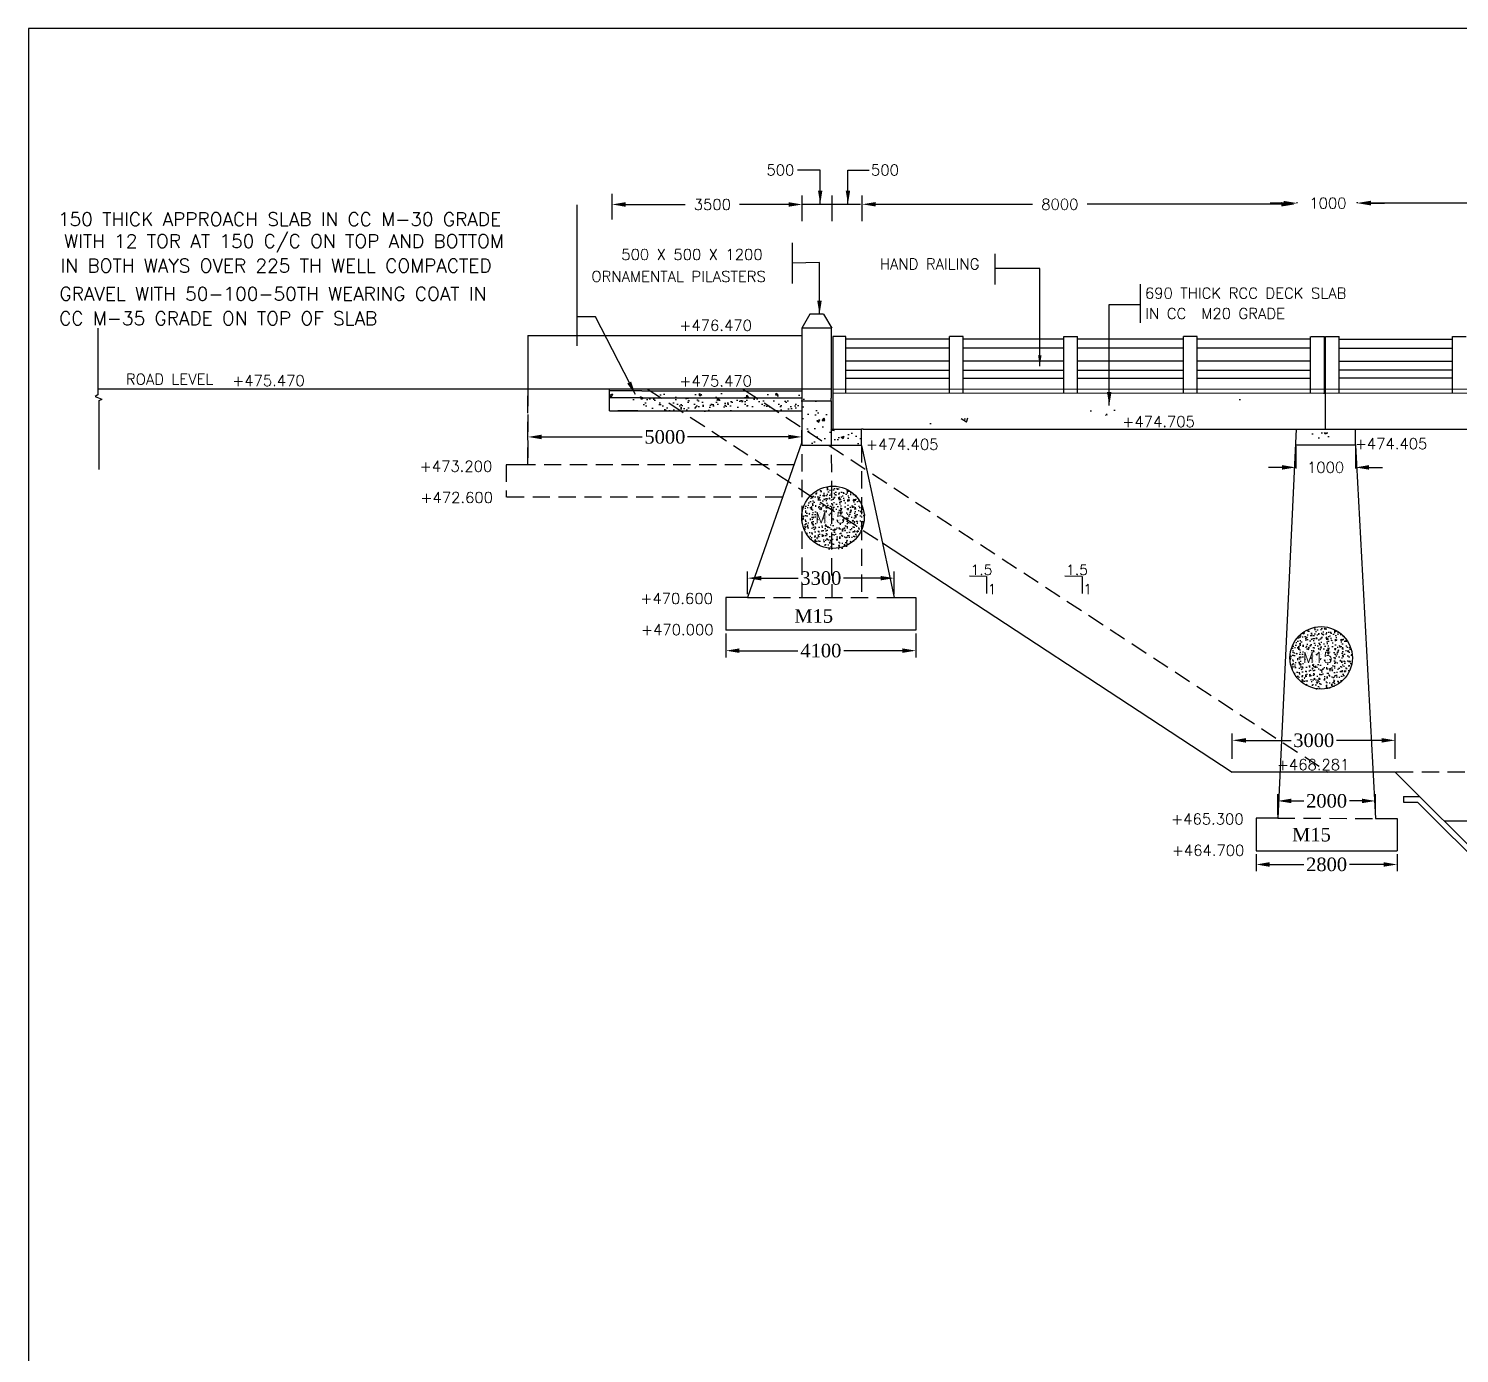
# Model space of a CAD drawing. Header units: millimetres. Extents: x -1426 to 1182, y 579 to 1915.
# Drawn here: x -1425.5 to -1161.9, y 1627.5 to 1871.7 of the extents above; entities that cross this region are included whole.
import ezdxf

# ---------------------------------------------------------------- set-up
doc = ezdxf.new("R2010")
doc.units = ezdxf.units.MM
doc.linetypes.add('HIDDEN', pattern=[9.525, 6.35, -3.175])
doc.styles.add('ROMANS', font='romans')
doc.styles.get("Standard").update_dxf_attribs({"font": 'times.ttf'})
doc.styles.add('TIMES NEW ROMAN', font='times.ttf')
doc.dimstyles.new('ISO-25', dxfattribs={"dimtxt": 2.5, "dimasz": 2.5, "dimexe": 1.25, "dimexo": 0.625, "dimtad": 0, "dimtih": 1, "dimtoh": 1, "dimlfac": 100, "dimtxsty": 'TIMES NEW ROMAN', "dimcen": 2.5, "dimadec": 0, "dimazin": 0, "dimtfac": 1, "dimtmove": 0, "dimatfit": 3, "dimfxl": 1, "dimarcsym": 0})
doc.dimstyles.get("Standard").update_dxf_attribs({"dimtxt": 2, "dimasz": 2.5, "dimexe": 0.18, "dimexo": 0.18, "dimgap": 1.5, "dimtad": 0, "dimtih": 1, "dimtoh": 1, "dimdec": 0, "dimlfac": 100, "dimzin": 0, "dimdsep": 46, "dimtxsty": 'ROMANS', "dimcen": 0.09, "dimadec": 0, "dimazin": 0, "dimtfac": 1, "dimtdec": 0, "dimtofl": 0, "dimtmove": 1, "dimatfit": 1, "dimfxl": 1, "dimtolj": 1, "dimtzin": 0, "dimarcsym": 0})
doc.dimstyles.new('STANDARD$0', dxfattribs={"dimscale": 88.888889, "dimtxt": 0.02, "dimasz": 0.02, "dimexe": 0.1, "dimexo": 0.1, "dimgap": 0.09, "dimtad": 2, "dimtih": 1, "dimtoh": 1, "dimdec": 0, "dimzin": 1, "dimdsep": 46, "dimtxsty": 'Standard', "dimcen": 0.09, "dimadec": 0, "dimazin": 0, "dimtfac": 1, "dimtdec": 4, "dimtofl": 0, "dimtmove": 0, "dimatfit": 3, "dimfxl": 1, "dimtolj": 1, "dimtzin": 1, "dimarcsym": 0})

# ---------------------------------------------------------------- blocks, each defined once
blk = doc.blocks.new('*D75')
at = {"color": 0, "lineweight": -2, "transparency": 16777216}
for p, q in [((-1297.06, 1760.22), (-1297.06, 1755.81)), ((-1262.06, 1760.22), (-1262.06, 1755.81)), ((-1294.56, 1757.06), (-1283.79, 1757.06)), ((-1264.56, 1757.06), (-1275.34, 1757.06))]:
    blk.add_line(p, q, dxfattribs=at)
at = {"color": 0, "transparency": 16777216}
for points in [[(-1294.56, 1757.48), (-1294.56, 1756.65), (-1297.06, 1757.06)], [(-1264.56, 1757.48), (-1264.56, 1756.65), (-1262.06, 1757.06)]]:
    blk.add_solid(points, dxfattribs=at)
at = {"layer": 'Defpoints', "color": 0, "transparency": 16777216}
for p in [(-1297.06, 1760.85), (-1262.06, 1760.85), (-1262.06, 1757.06)]:
    blk.add_point(p, dxfattribs=at)
at = {"color": 0, "transparency": 16777216, "insert": (-1279.56, 1757.06), "char_height": 2.5, "attachment_point": 5, "style": 'TIMES NEW ROMAN'}
blk.add_mtext('4100', dxfattribs=at)
blk = doc.blocks.new('*D76')
at = {"color": 0, "lineweight": -2, "transparency": 16777216}
for p, q in [((-1271.94, 1839.49), (-1271.94, 1839.52)), ((-1269.44, 1839.34), (-1240.55, 1839.34)), ((-1194.73, 1839.34), (-1230.5, 1839.34)), ((-1192.23, 1839.49), (-1192.23, 1839.52))]:
    blk.add_line(p, q, dxfattribs=at)
at = {"color": 0, "transparency": 16777216}
for points in [[(-1269.44, 1839.76), (-1269.44, 1838.93), (-1271.94, 1839.34)], [(-1194.73, 1839.76), (-1194.73, 1838.93), (-1192.23, 1839.34)]]:
    blk.add_solid(points, dxfattribs=at)
at = {"layer": 'Defpoints', "color": 0, "transparency": 16777216}
for p in [(-1271.94, 1839.34), (-1271.94, 1839.31), (-1192.23, 1839.31)]:
    blk.add_point(p, dxfattribs=at)
at = {"color": 0, "transparency": 16777216, "insert": (-1235.53, 1839.34), "char_height": 2, "attachment_point": 5, "style": 'ROMANS'}
blk.add_mtext('\\A1;8000', dxfattribs=at)
blk = doc.blocks.new('*D77')
at = {"color": 0, "lineweight": -2, "transparency": 16777216}
for p, q in [((-1318.04, 1839.07), (-1318.04, 1839.49)), ((-1315.54, 1839.31), (-1304.59, 1839.31)), ((-1285.51, 1839.31), (-1294.54, 1839.31)), ((-1283.01, 1838.76), (-1283.01, 1839.49))]:
    blk.add_line(p, q, dxfattribs=at)
at = {"color": 0, "transparency": 16777216}
for points in [[(-1315.54, 1839.73), (-1315.54, 1838.89), (-1318.04, 1839.31)], [(-1285.51, 1839.73), (-1285.51, 1838.89), (-1283.01, 1839.31)]]:
    blk.add_solid(points, dxfattribs=at)
at = {"layer": 'Defpoints', "color": 0, "transparency": 16777216}
for p in [(-1318.04, 1839.31), (-1318.04, 1838.89), (-1283.01, 1838.58)]:
    blk.add_point(p, dxfattribs=at)
at = {"color": 0, "transparency": 16777216, "insert": (-1299.56, 1839.31), "char_height": 2, "attachment_point": 5, "style": 'ROMANS'}
blk.add_mtext('\\A1;3500', dxfattribs=at)
blk = doc.blocks.new('*D87')
at = {"color": 0, "lineweight": -2, "transparency": 16777216}
for p, q in [((-1194.28, 1839.55), (-1196.78, 1839.55)), ((-1191.78, 1839.52), (-1191.78, 1839.73)), ((-1180.71, 1839.52), (-1180.71, 1839.73)), ((-1178.21, 1839.55), (-1175.71, 1839.55))]:
    blk.add_line(p, q, dxfattribs=at)
at = {"color": 0, "transparency": 16777216}
for points in [[(-1194.28, 1839.97), (-1194.28, 1839.13), (-1191.78, 1839.55)], [(-1178.21, 1839.97), (-1178.21, 1839.13), (-1180.71, 1839.55)]]:
    blk.add_solid(points, dxfattribs=at)
at = {"layer": 'Defpoints', "color": 0, "transparency": 16777216}
for p in [(-1191.78, 1839.34), (-1180.71, 1839.55), (-1180.71, 1839.34)]:
    blk.add_point(p, dxfattribs=at)
at = {"color": 0, "transparency": 16777216, "insert": (-1186.14, 1839.55), "char_height": 2, "attachment_point": 5, "style": 'ROMANS'}
blk.add_mtext('\\A1;1000', dxfattribs=at)
blk = doc.blocks.new('*D88')
at = {"color": 0, "lineweight": -2, "transparency": 16777216}
for p, q in [((-1180.73, 1839.7), (-1180.73, 1839.76)), ((-1178.23, 1839.58), (-1147, 1839.58)), ((-1103.64, 1839.58), (-1136.95, 1839.58)), ((-1101.14, 1839.45), (-1101.14, 1839.4))]:
    blk.add_line(p, q, dxfattribs=at)
at = {"color": 0, "transparency": 16777216}
for points in [[(-1178.23, 1840), (-1178.23, 1839.17), (-1180.73, 1839.58)], [(-1103.64, 1840), (-1103.64, 1839.17), (-1101.14, 1839.58)]]:
    blk.add_solid(points, dxfattribs=at)
at = {"layer": 'Defpoints', "color": 0, "transparency": 16777216}
for p in [(-1180.73, 1839.58), (-1180.73, 1839.52), (-1101.14, 1839.63)]:
    blk.add_point(p, dxfattribs=at)
at = {"color": 0, "transparency": 16777216, "insert": (-1141.98, 1839.58), "char_height": 2, "attachment_point": 5, "style": 'ROMANS'}
blk.add_mtext('\\A1;8000', dxfattribs=at)
blk = doc.blocks.new('*D89')
at = {"color": 0, "lineweight": -2, "transparency": 16777216}
for p, q in [((-1192.07, 1794.73), (-1192.07, 1790.66)), ((-1181.07, 1794.7), (-1181.07, 1790.66)), ((-1194.57, 1790.84), (-1197.07, 1790.84)), ((-1178.57, 1790.84), (-1176.07, 1790.84))]:
    blk.add_line(p, q, dxfattribs=at)
at = {"color": 0, "transparency": 16777216}
for points in [[(-1194.57, 1791.26), (-1194.57, 1790.43), (-1192.07, 1790.84)], [(-1178.57, 1791.26), (-1178.57, 1790.43), (-1181.07, 1790.84)]]:
    blk.add_solid(points, dxfattribs=at)
at = {"layer": 'Defpoints', "color": 0, "transparency": 16777216}
for p in [(-1192.07, 1794.91), (-1181.07, 1794.88), (-1181.07, 1790.84)]:
    blk.add_point(p, dxfattribs=at)
at = {"color": 0, "transparency": 16777216, "insert": (-1186.57, 1790.84), "char_height": 2, "attachment_point": 5, "style": 'ROMANS'}
blk.add_mtext('\\A1;1000', dxfattribs=at)
blk = doc.blocks.new('*D90')
at = {"color": 0, "lineweight": -2, "transparency": 16777216}
for p, q in [((-1333.53, 1795.85), (-1333.53, 1797.71)), ((-1331.03, 1796.46), (-1312.46, 1796.46)), ((-1285.56, 1796.46), (-1304.13, 1796.46)), ((-1283.06, 1795.52), (-1283.06, 1797.71))]:
    blk.add_line(p, q, dxfattribs=at)
at = {"color": 0, "transparency": 16777216}
for points in [[(-1331.03, 1796.87), (-1331.03, 1796.04), (-1333.53, 1796.46)], [(-1285.56, 1796.87), (-1285.56, 1796.04), (-1283.06, 1796.46)]]:
    blk.add_solid(points, dxfattribs=at)
at = {"layer": 'Defpoints', "color": 0, "transparency": 16777216}
for p in [(-1283.06, 1796.46), (-1333.53, 1795.23), (-1283.06, 1794.9)]:
    blk.add_point(p, dxfattribs=at)
at = {"color": 0, "transparency": 16777216, "insert": (-1308.3, 1796.46), "char_height": 2.5, "attachment_point": 5, "style": 'TIMES NEW ROMAN'}
blk.add_mtext('5000', dxfattribs=at)
blk = doc.blocks.new('*D115')
at = {"color": 0, "lineweight": -2, "transparency": 16777216}
for p, q in [((-1203.75, 1737.15), (-1203.75, 1741.78)), ((-1201.25, 1740.53), (-1192.92, 1740.53)), ((-1176.25, 1740.53), (-1184.57, 1740.53)), ((-1173.75, 1737.15), (-1173.75, 1741.78))]:
    blk.add_line(p, q, dxfattribs=at)
at = {"color": 0, "transparency": 16777216}
for points in [[(-1201.25, 1740.94), (-1201.25, 1740.11), (-1203.75, 1740.53)], [(-1176.25, 1740.94), (-1176.25, 1740.11), (-1173.75, 1740.53)]]:
    blk.add_solid(points, dxfattribs=at)
at = {"layer": 'Defpoints', "color": 0, "transparency": 16777216}
for p in [(-1173.75, 1740.53), (-1203.75, 1736.53), (-1173.75, 1736.53)]:
    blk.add_point(p, dxfattribs=at)
at = {"color": 0, "transparency": 16777216, "insert": (-1188.75, 1740.53), "char_height": 2.5, "attachment_point": 5, "style": 'TIMES NEW ROMAN'}
blk.add_mtext('3000', dxfattribs=at)
blk = doc.blocks.new('*D118')
at = {"color": 0, "lineweight": -2, "transparency": 16777216}
for p, q in [((-1195.38, 1726.81), (-1195.38, 1730.61)), ((-1192.88, 1729.36), (-1190.59, 1729.36)), ((-1179.88, 1729.36), (-1182.17, 1729.36)), ((-1177.38, 1726.77), (-1177.38, 1730.61))]:
    blk.add_line(p, q, dxfattribs=at)
at = {"color": 0, "transparency": 16777216}
for points in [[(-1192.88, 1729.78), (-1192.88, 1728.95), (-1195.38, 1729.36)], [(-1179.88, 1729.78), (-1179.88, 1728.95), (-1177.38, 1729.36)]]:
    blk.add_solid(points, dxfattribs=at)
at = {"layer": 'Defpoints', "color": 0, "transparency": 16777216}
for p in [(-1177.38, 1729.36), (-1195.38, 1726.18), (-1177.38, 1726.14)]:
    blk.add_point(p, dxfattribs=at)
at = {"color": 0, "transparency": 16777216, "insert": (-1186.38, 1729.36), "char_height": 2.5, "attachment_point": 5, "style": 'TIMES NEW ROMAN'}
blk.add_mtext('2000', dxfattribs=at)
blk = doc.blocks.new('*D119')
at = {"color": 0, "lineweight": -2, "transparency": 16777216}
for p, q in [((-1199.38, 1719.56), (-1199.38, 1716.4)), ((-1173.38, 1719.56), (-1173.38, 1716.4)), ((-1196.88, 1717.65), (-1190.59, 1717.65)), ((-1175.88, 1717.65), (-1182.17, 1717.65))]:
    blk.add_line(p, q, dxfattribs=at)
at = {"color": 0, "transparency": 16777216}
for points in [[(-1196.88, 1718.07), (-1196.88, 1717.23), (-1199.38, 1717.65)], [(-1175.88, 1718.07), (-1175.88, 1717.23), (-1173.38, 1717.65)]]:
    blk.add_solid(points, dxfattribs=at)
at = {"layer": 'Defpoints', "color": 0, "transparency": 16777216}
for p in [(-1199.38, 1720.18), (-1173.38, 1720.18), (-1173.38, 1717.65)]:
    blk.add_point(p, dxfattribs=at)
at = {"color": 0, "transparency": 16777216, "insert": (-1186.38, 1717.65), "char_height": 2.5, "attachment_point": 5, "style": 'TIMES NEW ROMAN'}
blk.add_mtext('2800', dxfattribs=at)
blk = doc.blocks.new('*D136')
at = {"color": 0, "lineweight": -2, "transparency": 16777216}
for p, q in [((-1293.06, 1767.47), (-1293.06, 1771.68)), ((-1266.06, 1767.47), (-1266.06, 1771.68)), ((-1290.56, 1770.43), (-1283.74, 1770.43)), ((-1268.56, 1770.43), (-1275.39, 1770.43))]:
    blk.add_line(p, q, dxfattribs=at)
at = {"color": 0, "transparency": 16777216}
for points in [[(-1290.56, 1770.84), (-1290.56, 1770.01), (-1293.06, 1770.43)], [(-1268.56, 1770.84), (-1268.56, 1770.01), (-1266.06, 1770.43)]]:
    blk.add_solid(points, dxfattribs=at)
at = {"layer": 'Defpoints', "color": 0, "transparency": 16777216}
for p in [(-1266.06, 1770.43), (-1293.06, 1766.85), (-1266.06, 1766.85)]:
    blk.add_point(p, dxfattribs=at)
at = {"color": 0, "transparency": 16777216, "insert": (-1279.56, 1770.43), "char_height": 2.5, "attachment_point": 5, "style": 'TIMES NEW ROMAN'}
blk.add_mtext('3300', dxfattribs=at)

msp = doc.modelspace()

# ---------------------------------------------------------------- hatches: boundary and pattern name
h = msp.add_hatch()
h.set_pattern_fill('AR-CONC', color=256, style=0)
h.set_pattern_definition([(50, (-1457.9163, 997.7805), (7.1726, -0.62752), [0.75, -8.25]), (355, (-1457.916, 997.7805), (-1.387513, 7.52192), [0.6, -6.6]), (100.4514, (-1457.3186, 997.728), (5.785094, 6.894395), [0.6374, -7.01142]), (46.1842, (-1457.916, 999.7805), (10.67241, -1.65519), [1.125, -12.375]), (96.6356, (-1457.027, 999.643), (9.34663, 9.74118), [0.9561, -10.51713]), (351.1842, (-1457.916, 999.78), (9.34662, 9.74119), [0.9, -9.9]), (21, (-1456.9163, 999.2805), (5.96907, -4.02619), [0.75, -8.25]), (326, (-1456.916, 999.2805), (2.43315, 7.2515), [0.6, -6.6]), (71.4514, (-1456.419, 998.945), (8.402226, 3.225305), [0.6374, -7.01142]), (37.5, (-1457.9163, 997.7805), (0.1215986, 3.3289385), [0, -6.52, 0, -6.7, 0, -6.625]), (7.5, (-1457.9163, 997.7805), (2.630695, 3.944117), [0, -3.82, 0, -6.37, 0, -2.525]), (327.5, (-1460.1463, 997.7805), (5.338224, -0.225549), [0, -2.5, 0, -7.8, 0, -10.35]), (317.5, (-1461.1463, 997.7805), (5.831862, 1.00105), [0, -3.25, 0, -5.18, 0, -7.35])])
h.paths.add_polyline_path([(-1313.94805, 1804.51727), (-1318.38414, 1804.51727), (-1318.38414, 1803.21137), (-1313.94805, 1803.21137)])
h = msp.add_hatch()
h.set_pattern_fill('AR-CONC', color=256, scale=0.75, style=0)
h.set_pattern_definition([(130, (-835.8687, 1383.003), (-5.37945, -0.47064), [0.5625, -6.1875]), (185, (-835.869, 1383.003), (1.040635, 5.64144), [0.45, -4.95]), (79.5486, (-836.317, 1382.9636), (-4.33882, 5.170797), [0.47805, -5.258566]), (133.8158, (-835.869, 1384.503), (-8.00431, -1.24139), [0.84375, -9.28125]), (83.3644, (-836.536, 1384.399), (-7.00997, 7.30588), [0.71708, -7.88785]), (188.8158, (-835.869, 1384.503), (-7.00996, 7.30589), [0.675, -7.425]), (159, (-836.6187, 1384.128), (-4.476803, -3.019642), [0.5625, -6.1875]), (214, (-836.619, 1384.128), (-1.824865, 5.438625), [0.45, -4.95]), (108.5486, (-836.992, 1383.876), (-6.30167, 2.41898), [0.47805, -5.258566]), (142.5, (-835.8687, 1383.0028), (-0.091199, 2.496704), [0, -4.89, 0, -5.025, 0, -4.96875]), (172.5, (-835.8687, 1383.0028), (-1.973022, 2.958088), [0, -2.865, 0, -4.7775, 0, -1.89375]), (212.5, (-834.1962, 1383.0028), (-4.003668, -0.1691615), [0, -1.875, 0, -5.85, 0, -7.7625]), (222.5, (-833.4462, 1383.0028), (-4.373896, 0.750787), [0, -2.4375, 0, -3.885, 0, -5.5125])])
h.paths.add_polyline_path([(-1294.06339, 1803.03158), (-1296.31339, 1804.53158), (-1282.06339, 1804.53158), (-1282.06339, 1803.03158)])
h.paths.add_polyline_path([(-1296.31339, 1804.53158), (-1294.06339, 1803.03158), (-1317.06339, 1803.03158), (-1317.06339, 1804.53158)])
h = msp.add_hatch()
h.set_pattern_fill('AR-SAND', color=256, style=0)
h.set_pattern_definition([(37.5, (-1641.5627, 1040.1612), (-0.0629934, 1.9268238), [0, -1.52, 0, -1.7, 0, -1.625]), (7.5, (-1641.5627, 1040.1612), (1.769777, 2.822146), [0, -0.82, 0, -1.37, 0, -0.525]), (327.5, (-1642.7927, 1040.1612), (3.114142, 0.005659), [0, -0.5, 0, -1.8, 0, -2.35]), (317.5, (-1642.7927, 1040.1612), (3.006127, 0.8776756), [0, -0.25, 0, -1.18, 0, -1.35])])
h.paths.add_polyline_path([(-1282.78507, 1801.23481), (-1282.77016, 1803.48481), (-1312.25939, 1803.48481), (-1312.25939, 1802.65212), (-1312.25939, 1801.23481)])
h = msp.add_hatch()
h.set_pattern_fill('AR-CONC', color=256, scale=0.1, style=0)
h.set_pattern_definition([(50, (0, 0), (18.21847, -1.59391), [1.905, -20.955]), (355, (0, 0), (-3.52428, 19.10566), [1.524, -16.764]), (100.451, (1.518, -0.133), (14.69425, 17.51167), [1.619, -17.809]), (46.1842, (0, 5.08), (27.1079, -4.20423), [2.8575, -31.4325]), (96.6356, (2.26, 4.73), (23.74042, 24.74256), [2.4285, -26.7135]), (351.184, (0, 5.08), (23.74046, 24.7425), [2.286, -25.146]), (21, (2.54, 3.81), (15.16149, -10.22655), [1.905, -20.955]), (326, (2.54, 3.81), (6.1802, 18.4188), [1.524, -16.764]), (71.4514, (3.803, 2.958), (21.34165, 8.19229), [1.619, -17.809]), (37.5, (0, 0), (0.30886, 8.455504), [0, -16.5608, 0, -17.018, 0, -16.8275]), (7.5, (0, 0), (6.681966, 10.018057), [0, -9.7028, 0, -16.1798, 0, -6.4135]), (327.5, (-5.664, 0), (13.55906, -0.572874), [0, -6.35, 0, -19.812, 0, -26.289]), (317.5, (-8.204, 0), (14.81292, 2.54265), [0, -8.255, 0, -13.1572, 0, -18.669])])
edge = h.paths.add_edge_path()
edge.add_line((-1141.22243, 1797.90797), (-1010.14677, 1797.90797))
edge.add_line((-1009.90452, 1797.90797), (-1004.60452, 1797.90797))
edge.add_line((-1004.60452, 1805.40883), (-1004.60452, 1797.90797))
edge.add_line((-1004.60452, 1805.24214), (-1095.56238, 1805.24214))
edge.add_line((-1095.56213, 1805.269), (-1141.22243, 1805.269))
edge.add_line((-1271.797, 1797.90797), (-1141.14476, 1797.90797))
edge.add_line((-1141.14476, 1805.28155), (-1186.68085, 1805.28155))
edge.add_line((-1277.36339, 1805.28158), (-1186.83454, 1805.28158))
edge.add_line((-1277.64828, 1797.90797), (-1272.06339, 1797.90797))
edge.add_line((-1271.797, 1797.90797), (-1272.06339, 1797.90797))
edge.add_line((-1277.36339, 1805.51457), (-1277.36339, 1797.90797))
h = msp.add_hatch()
h.set_pattern_fill('AR-CONC', color=256, scale=0.75, style=0)
h.set_pattern_definition([(50, (-1457.4312, 1043.577), (5.379451, -0.47064), [0.5625, -6.1875]), (355, (-1457.431, 1043.577), (-1.040635, 5.64144), [0.45, -4.95]), (100.4514, (-1456.983, 1043.538), (4.33882, 5.170797), [0.47805, -5.258566]), (46.1842, (-1457.431, 1045.077), (8.00431, -1.24139), [0.84375, -9.28125]), (96.6356, (-1456.764, 1044.9735), (7.00997, 7.305884), [0.71708, -7.88785]), (351.1842, (-1457.431, 1045.077), (7.009965, 7.30589), [0.675, -7.425]), (21, (-1456.6812, 1044.702), (4.476803, -3.019642), [0.5625, -6.1875]), (326, (-1456.681, 1044.702), (1.824865, 5.438625), [0.45, -4.95]), (71.4514, (-1456.308, 1044.4503), (6.30167, 2.41898), [0.47805, -5.258566]), (37.5, (-1457.4312, 1043.577), (0.091199, 2.496704), [0, -4.89, 0, -5.025, 0, -4.96875]), (7.5, (-1457.4312, 1043.577), (1.9730215, 2.958088), [0, -2.865, 0, -4.7775, 0, -1.89375]), (327.5, (-1459.1037, 1043.577), (4.0036683, -0.1691615), [0, -1.875, 0, -5.85, 0, -7.7625]), (317.5, (-1459.8537, 1043.577), (4.373896, 0.750787), [0, -2.4375, 0, -3.885, 0, -5.5125])])
edge = h.paths.add_edge_path()
edge.add_line((-1272.06339, 1794.89941), (-1277.64828, 1794.89941))
edge.add_line((-1272.06339, 1794.89941), (-1272.06339, 1797.90797))
edge.add_line((-1277.64828, 1797.90797), (-1272.06339, 1797.90797))
edge.add_line((-1277.64828, 1794.89941), (-1283.024, 1794.89941))
edge.add_line((-1283.024, 1794.90637), (-1283.024, 1803.11427))
edge.add_line((-1283.06784, 1803.11427), (-1277.64828, 1803.11427))
edge.add_line((-1277.64828, 1803.11427), (-1277.64828, 1797.90797))
h = msp.add_hatch()
h.set_pattern_fill('AR-CONC', color=256, scale=0.5, style=0)
h.set_pattern_definition([(130, (-988.5017, 1382.5982), (-3.5863, -0.31376), [0.375, -4.125]), (185, (-988.5017, 1382.598), (0.693757, 3.76096), [0.3, -3.3]), (79.5486, (-988.8005, 1382.572), (-2.892547, 3.447198), [0.3187, -3.50571]), (133.8158, (-988.5017, 1383.598), (-5.336205, -0.827595), [0.5625, -6.1875]), (83.3644, (-988.9464, 1383.529), (-4.673314, 4.87059), [0.47805, -5.258565]), (188.8158, (-988.5017, 1383.598), (-4.67331, 4.87059), [0.45, -4.95]), (159, (-989.0017, 1383.3482), (-2.984535, -2.013094), [0.375, -4.125]), (214, (-989.0017, 1383.348), (-1.216577, 3.62575), [0.3, -3.3]), (108.5486, (-989.2504, 1383.1804), (-4.201113, 1.612652), [0.3187, -3.50571]), (142.5, (-988.5017, 1382.5982), (-0.0607993, 1.6644693), [0, -3.26, 0, -3.35, 0, -3.3125]), (172.5, (-988.5017, 1382.5982), (-1.315348, 1.9720586), [0, -1.91, 0, -3.185, 0, -1.2625]), (212.5, (-987.3867, 1382.5982), (-2.669112, -0.1127744), [0, -1.25, 0, -3.9, 0, -5.175]), (222.5, (-986.8867, 1382.5982), (-2.915931, 0.500525), [0, -1.625, 0, -2.59, 0, -3.675])])
edge = h.paths.add_edge_path()
edge.add_ellipse((-1187.30671, 1796.82638), major_axis=(2.4728, 0), ratio=0.340411938, start_angle=0, end_angle=360, ccw=False)
h = msp.add_hatch()
h.set_pattern_fill('AR-CONC', color=256, scale=0.01, style=0)
h.set_pattern_definition([(50, (-1993.4968, -127.9229), (1.8218467, -0.1593909), [0.1905, -2.0955]), (355, (-1993.4968, -127.9229), (-0.3524283, 1.9105664), [0.1524, -1.6764]), (100.451, (-1993.345, -127.9362), (1.469425, 1.7511669), [0.1619, -1.7809]), (46.1842, (-1993.4968, -127.415), (2.7107904, -0.4204233), [0.28575, -3.14325]), (96.6356, (-1993.271, -127.45), (2.3740423, 2.4742556), [0.24285, -2.67135]), (351.184, (-1993.4968, -127.415), (2.374046, 2.474251), [0.2286, -2.5146]), (21, (-1993.2428, -127.5419), (1.5161488, -1.0226552), [0.1905, -2.0955]), (326, (-1993.2428, -127.5419), (0.6180203, 1.8418797), [0.1524, -1.6764]), (71.4514, (-1993.1165, -127.6271), (2.1341649, 0.8192286), [0.1619, -1.7809]), (37.5, (-1993.49685, -127.9229), (0.03088603, 0.84555039), [0, -1.65608, 0, -1.7018, 0, -1.68275]), (7.5, (-1993.49685, -127.9229), (0.66819663, 1.00180575), [0, -0.97028, 0, -1.61798, 0, -0.64135]), (327.5, (-1994.0633, -127.9229), (1.35590595, -0.05728744), [0, -0.635, 0, -1.9812, 0, -2.6289]), (317.5, (-1994.3173, -127.9229), (1.4812918, 0.2542649), [0, -0.8255, 0, -1.31572, 0, -1.8669])])
h.paths.add_polyline_path([(-1271.43322, 1781.50987, 1), (-1282.93704, 1781.50987, 1)])
h.paths.add_polyline_path([(-1280.68195, 1780.08921), (-1274.25338, 1780.08921), (-1274.25338, 1783.08921), (-1280.68195, 1783.08921)], flags=24)
h = msp.add_hatch()
h.set_pattern_fill('AR-CONC', color=256, scale=0.01, style=0)
h.set_pattern_definition([(50, (-1903.6949, -153.6984), (1.8218467, -0.1593909), [0.1905, -2.0955]), (355, (-1903.6949, -153.6984), (-0.3524283, 1.9105664), [0.1524, -1.6764]), (100.451, (-1903.543, -153.7117), (1.469425, 1.7511669), [0.1619, -1.7809]), (46.1842, (-1903.6949, -153.1904), (2.7107904, -0.4204233), [0.28575, -3.14325]), (96.6356, (-1903.469, -153.2255), (2.3740423, 2.4742556), [0.24285, -2.67135]), (351.184, (-1903.695, -153.1904), (2.374046, 2.474251), [0.2286, -2.5146]), (21, (-1903.4409, -153.3174), (1.5161488, -1.0226552), [0.1905, -2.0955]), (326, (-1903.4409, -153.3174), (0.6180203, 1.8418797), [0.1524, -1.6764]), (71.4514, (-1903.3145, -153.4026), (2.1341649, 0.8192286), [0.1619, -1.7809]), (37.5, (-1903.6949, -153.6984), (0.03088603, 0.84555039), [0, -1.65608, 0, -1.7018, 0, -1.68275]), (7.5, (-1903.6949, -153.6984), (0.66819663, 1.00180575), [0, -0.97028, 0, -1.61798, 0, -0.64135]), (327.5, (-1904.2613, -153.6984), (1.35590595, -0.05728744), [0, -0.635, 0, -1.9812, 0, -2.6289]), (317.5, (-1904.5153, -153.6984), (1.4812918, 0.2542649), [0, -0.8255, 0, -1.31572, 0, -1.8669])])
h.paths.add_polyline_path([(-1181.63125, 1755.73435, 1), (-1193.13507, 1755.73435, 1)])
h.paths.add_polyline_path([(-1190.87998, 1754.31369), (-1184.45141, 1754.31369), (-1184.45141, 1757.31369), (-1190.87998, 1757.31369)], flags=24)

# ---------------------------------------------------------------- linework, layer by layer
for p, q in [((-289.73557, 1871.72662), (-1425.53329, 1871.72662)), ((-1425.53329, 1871.72662), (-1425.53329, 1276.72662)), ((-1318.03867, 1836.52423), (-1318.03867, 1841.25526)), ((-1283.00894, 1836.21494), (-1283.00894, 1840.94598)), ((-1277.47347, 1836.21494), (-1277.47347, 1840.9663)), ((-1271.94055, 1836.21494), (-1271.94055, 1840.9663)), ((-1324.54021, 1839.25985), (-1324.54021, 1813.23565)), ((-1283.00894, 1839.38045), (-1272.25005, 1839.38045)), ((-1284.87442, 1832.26096), (-1284.87442, 1824.73278)), ((-1247.49201, 1830.20303), (-1247.49201, 1824.53025)), ((-1220.71551, 1824.6395), (-1220.71551, 1817.51199)), ((-1281.58016, 1819.05914), (-1283.08016, 1816.53158)), ((-1279.06339, 1819.05914), (-1281.58016, 1819.05914)), ((-1279.06339, 1819.05914), (-1277.56339, 1816.53158)), ((-1412.78755, 1816.51577), (-1412.78755, 1804.19838)), ((-1277.56339, 1816.53158), (-1283.06941, 1816.53158)), ((-1283.03867, 1816.53158), (-1283.03867, 1803.11427)), ((-1277.64386, 1816.51646), (-1277.64386, 1804.23593)), ((-1333.53042, 1815.13834), (-1283.03867, 1815.13834)), ((-1333.53042, 1815.13834), (-1333.53042, 1805.32871)), ((-1274.96339, 1814.98158), (-1277.36339, 1814.98158)), ((-1277.36339, 1814.98158), (-1277.36339, 1805.88254)), ((-1274.96339, 1804.53158), (-1274.96339, 1814.98158)), ((-1255.83554, 1814.47079), (-1274.96339, 1814.47079)), ((-1253.33554, 1814.98158), (-1255.83554, 1814.98158)), ((-1255.83554, 1804.53158), (-1255.83554, 1814.98158)), ((-1253.33554, 1804.53158), (-1253.33554, 1814.98158)), ((-1234.79021, 1814.47079), (-1253.33554, 1814.47079)), ((-1234.79021, 1814.98158), (-1232.29021, 1814.98158)), ((-1234.79021, 1804.53158), (-1234.79021, 1814.98158)), ((-1232.29021, 1804.53158), (-1232.29021, 1814.98158)), ((-1212.72671, 1814.47079), (-1232.29021, 1814.47079)), ((-1210.22671, 1814.98158), (-1212.72671, 1814.98158)), ((-1212.72671, 1804.53158), (-1212.72671, 1814.98158)), ((-1210.22671, 1804.53158), (-1210.22671, 1814.98158)), ((-1189.33454, 1814.47079), (-1210.22671, 1814.47079)), ((-1189.33454, 1804.53158), (-1189.33454, 1814.98158)), ((-1189.24885, 1814.98207), (-1186.74885, 1814.98207)), ((-1186.76653, 1804.53204), (-1186.76653, 1814.98204)), ((-1186.56653, 1797.9083), (-1186.56653, 1814.97124)), ((-1186.56653, 1804.52124), (-1186.56653, 1814.97124)), ((-1186.55622, 1814.98155), (-1184.05622, 1814.98155)), ((-1184.05622, 1804.53155), (-1184.05622, 1814.98155)), ((-1184.05622, 1814.47076), (-1163.16405, 1814.47076)), ((-1163.16405, 1814.98155), (-1160.66405, 1814.98155)), ((-1163.16405, 1804.53155), (-1163.16405, 1814.98155)), ((-1255.83554, 1812.82079), (-1274.96339, 1812.82079)), ((-1234.79021, 1812.82079), (-1253.33554, 1812.82079)), ((-1212.72671, 1812.82079), (-1232.29021, 1812.82079)), ((-1189.33454, 1812.82079), (-1210.22671, 1812.82079)), ((-1184.05622, 1812.82076), (-1163.16405, 1812.82076)), ((-1255.83554, 1810.42079), (-1274.96339, 1810.42079)), ((-1274.96339, 1808.77079), (-1255.83554, 1808.77079)), ((-1234.79021, 1810.42079), (-1253.33554, 1810.42079)), ((-1253.33554, 1808.77079), (-1234.79021, 1808.77079)), ((-1212.72671, 1810.42079), (-1232.29021, 1810.42079)), ((-1232.29021, 1808.77079), (-1212.72671, 1808.77079)), ((-1189.33454, 1810.42079), (-1210.22671, 1810.42079)), ((-1210.22671, 1808.77079), (-1189.33454, 1808.77079)), ((-1184.05622, 1810.42076), (-1163.16405, 1810.42076)), ((-1163.16405, 1808.77076), (-1184.05622, 1808.77076)), ((-1277.36339, 1805.88254), (-1277.36339, 1805.51457)), ((-1274.96339, 1807.27079), (-1255.83554, 1807.27079)), ((-1253.33554, 1807.27079), (-1234.79021, 1807.27079)), ((-1232.29021, 1807.27079), (-1212.72671, 1807.27079)), ((-1210.22671, 1807.27079), (-1189.33454, 1807.27079)), ((-1163.16405, 1807.27076), (-1184.05622, 1807.27076)), ((-1412.78755, 1804.19838), (-1413.27174, 1803.90552)), ((-1413.27174, 1803.90552), (-1412.02934, 1803.41777)), ((-1412.78755, 1805.32871), (-1277.64386, 1805.32871)), ((-1412.02934, 1803.3321), (-1412.61487, 1803.08573)), ((-1412.61487, 1803.17141), (-1412.61487, 1790.42866)), ((-1318.53042, 1801.27068), (-1318.53042, 1805.32871)), ((-1312.56339, 1804.95423), (-1318.53042, 1804.95423)), ((-1312.56339, 1803.63807), (-1318.53042, 1803.63807)), ((-1312.56339, 1804.95423), (-1283.03867, 1804.95423)), ((-1312.56339, 1803.63807), (-1283.03867, 1803.63807)), ((-1277.64828, 1804.3416), (-1277.64828, 1803.61121)), ((-1277.64828, 1803.11427), (-1277.64828, 1803.61121)), ((-1277.36339, 1805.51457), (-1277.36339, 1797.90797)), ((-1186.96653, 1804.52124), (-1186.76653, 1804.52124)), ((-1186.88085, 1804.53155), (-1186.76653, 1804.52124)), ((-1186.65222, 1804.53155), (-1186.76653, 1804.52124)), ((-1186.56653, 1804.52124), (-1186.76653, 1804.52124)), ((-1318.53042, 1801.27068), (-1282.97181, 1801.27068)), ((-1313.27363, 1801.27068), (-1316.95704, 1801.27068)), ((-1283.06784, 1803.11427), (-1277.64828, 1803.11427)), ((-1283.024, 1794.90637), (-1283.024, 1803.11427)), ((-1277.64828, 1803.11427), (-1277.64828, 1797.90797)), ((-1277.64828, 1797.90797), (-1272.06339, 1797.90797)), ((-1271.797, 1797.90797), (-1272.06339, 1797.90797)), ((-1272.06339, 1794.89941), (-1272.06339, 1797.90797)), ((-1271.797, 1797.90797), (-1101.09829, 1797.90797)), ((-1192.00775, 1797.90797), (-1195.37874, 1726.18387)), ((-1283.06339, 1795.52441), (-1293.06339, 1766.84941)), ((-1181.06653, 1794.88321), (-1181.06653, 1797.8644)), ((-1277.64828, 1794.89941), (-1283.024, 1794.89941)), ((-1272.06339, 1794.89941), (-1277.64828, 1794.89941)), ((-1272.06339, 1794.89941), (-1266.06339, 1766.84941)), ((-1271.74842, 1793.34979), (-1271.74842, 1793.34979)), ((-1181.06653, 1794.91333), (-1192.06653, 1794.91333)), ((-1181.06653, 1794.91333), (-1177.37844, 1726.14454)), ((-1333.53042, 1791.32871), (-1337.53042, 1791.32871)), ((-1268.21829, 1776.92357), (-1203.74845, 1734.69441)), ((-1293.06339, 1766.84941), (-1297.06339, 1766.84941)), ((-1297.06339, 1766.84941), (-1297.06339, 1760.84941)), ((-1266.06339, 1766.84941), (-1262.06339, 1766.84941)), ((-1262.06339, 1766.84941), (-1262.06339, 1760.84941)), ((-1262.06339, 1760.84941), (-1297.06339, 1760.84941)), ((-1272.06339, 1760.84941), (-1277.64828, 1760.84941)), ((-1173.74845, 1734.69441), (-1203.74845, 1734.69441)), ((-1173.74845, 1734.69441), (-1117.73868, 1678.69441)), ((-1172.21413, 1730.16088), (-1172.21413, 1729.16088)), ((-1169.62829, 1729.16088), (-1118.15284, 1677.69441)), ((-1199.37874, 1726.17414), (-1199.37874, 1720.18387)), ((-1195.37874, 1726.17414), (-1199.37874, 1726.17414)), ((-1177.37843, 1726.1444), (-1173.37874, 1726.1444)), ((-1173.37874, 1726.1444), (-1173.37874, 1720.18387)), ((-1164.74688, 1725.69441), (-1050.13868, 1725.69441)), ((-1199.37874, 1720.18387), (-1173.37874, 1720.18387))]:
    msp.add_line(p, q)
at = {"linetype": 'HIDDEN', "ltscale": 0.5}
for p, q in [((-1283.06339, 1807.57548), (-1283.06339, 1766.84941)), ((-1333.53042, 1791.32871), (-1333.53042, 1805.32871)), ((-1333.53042, 1805.32871), (-1333.53042, 1791.32871)), ((-1311.58345, 1805.32871), (-1268.21829, 1776.92357)), ((-1293.97368, 1805.32871), (-1186.13868, 1734.69441)), ((-1277.64828, 1797.90797), (-1277.56339, 1766.84941)), ((-1272.06339, 1794.89941), (-1272.06339, 1766.84941)), ((-1337.53042, 1791.32871), (-1337.53042, 1785.32871)), ((-1284.52658, 1791.32871), (-1333.53042, 1791.32871)), ((-1286.61899, 1785.32871), (-1337.53042, 1785.32871)), ((-1249.01554, 1770.74991), (-1253.59423, 1770.78557)), ((-1249.01554, 1770.74991), (-1249.01554, 1766.15105)), ((-1231.40577, 1770.74991), (-1235.98446, 1770.78557)), ((-1231.40577, 1770.74991), (-1231.40577, 1766.15105)), ((-1293.06339, 1766.84941), (-1266.06339, 1766.84941)), ((-1156.13868, 1734.69441), (-1186.13868, 1734.69441)), ((-1172.21413, 1730.16088), (-1169.21413, 1730.16088)), ((-1172.21413, 1729.16088), (-1169.62829, 1729.16088)), ((-1195.37874, 1726.17414), (-1177.37844, 1726.14454))]:
    msp.add_line(p, q, dxfattribs=at)
at = {"flags": 128}
for points in [[(-1277.36339, 1805.28158, 0.2, 0.2, 0), (-1095.82845, 1805.28158, 0.2, 0.2, 0)], [(-1141.02014, 1805.28155, 0.2, 0.2, 0), (-1186.55622, 1805.28155, 0.2, 0.2, 0)]]:
    msp.add_lwpolyline(points, format="xyseb", dxfattribs=at)
at = {"const_width": 0.2, "flags": 128}
for points in [[(-1277.36339, 1804.53158), (-1095.82845, 1804.53158)], [(-1141.02014, 1804.53155), (-1186.55622, 1804.53155)]]:
    msp.add_lwpolyline(points, dxfattribs=at)
for centre in [(-1277.32979, 1781.64782), (-1187.38316, 1755.73435)]:
    msp.add_circle(centre, 5.75191)

# ---------------------------------------------------------------- texts
at = {"style": 'ROMANS'}
for s, height, p in [('500', 2, (-1289.58225, 1844.6486)), ('500', 2, (-1270.32584, 1844.6486)), ('150 THICK APPROACH SLAB IN CC M-30 GRADE', 2.5, (-1420.12856, 1835.34746)), ('WITH 12 TOR AT 150 C/C ON TOP AND BOTTOM', 2.5, (-1418.98497, 1831.29984)), ('500 X 500 X 1200', 2, (-1316.3374, 1829.08701)), ('IN BOTH WAYS OVER 225 TH WELL COMPACTED', 2.5, (-1419.62792, 1826.78284)), ('ORNAMENTAL PILASTERS', 2, (-1321.84754, 1825.03939)), ('HAND RAILING ', 2, (-1268.69398, 1827.33369)), ('GRAVEL WITH 50-100-50TH WEARING COAT IN', 2.5, (-1419.84266, 1821.59144)), ('690 THICK RCC DECK SLAB ', 2, (-1219.85584, 1821.95663)), ('CC M-35 GRADE ON TOP OF SLAB', 2.5, (-1419.91383, 1817.07443)), ('IN CC  M20 GRADE', 2, (-1219.76764, 1818.20358)), ('+476.470', 2, (-1305.64249, 1816.01853)), (' ROAD LEVEL', 2, (-1408.9852, 1806.09701)), ('+475.470', 2, (-1388.02688, 1805.84168)), ('+475.470', 2, (-1305.64249, 1805.76835)), ('+474.705', 2, (-1224.02925, 1798.2888)), ('+474.405', 2, (-1271.25667, 1794.07969)), ('+474.405', 2, (-1181.17955, 1794.20218)), ('+473.200', 2, (-1353.46661, 1790.05439)), ('+472.600', 2, (-1353.34095, 1784.28139)), ('M15 ', 2, (-1280.5629, 1780.58921)), ('+470.600', 2, (-1312.82807, 1765.69078)), ('+470.000', 2, (-1312.7024, 1759.91778)), ('M15 ', 2, (-1190.76093, 1754.81369)), ('+468.281', 2, (-1195.55044, 1735.06038)), ('+465.300', 2, (-1215.02542, 1725.02524)), ('+464.700', 2, (-1214.89976, 1719.25224))]:
    msp.add_text(s, height=height, dxfattribs=at).set_placement(p)
at = {"linetype": 'HIDDEN', "ltscale": 0.5, "style": 'ROMANS'}
for s, p in [('1.5', (-1251.98132, 1771.01966)), ('1.5', (-1234.37155, 1771.01966)), ('1', (-1248.80983, 1767.45759)), ('1', (-1231.20006, 1767.45759))]:
    msp.add_text(s, height=1.875, dxfattribs=at).set_placement(p)
at = {"char_height": 2.5, "width": 200, "attachment_point": 1}
for insert in [(-1285.38595, 1764.70661), (-1193.67634, 1724.40325)]:
    msp.add_mtext(' M15', dxfattribs=dict(at, insert=insert))

# ---------------------------------------------------------------- dimensions: what is measured, and where the dimension line sits
for base, p1, p2, text, picture, middle in [((-1318.03867, 1839.31131), (-1283.00894, 1838.58046), (-1318.03867, 1838.88975), '3500', '*D77', (-1299.56205, 1839.31131)), ((-1271.94055, 1839.34419), (-1192.22992, 1839.30836), (-1271.94055, 1839.30836), '8000', '*D76', (-1235.52536, 1839.34419)), ((-1180.71197, 1839.54922), (-1191.77873, 1839.33844), (-1180.71197, 1839.33844), '1000', '*D87', (-1186.13907, 1839.54922)), ((-1180.72966, 1839.58492), (-1101.14277, 1839.62528), (-1180.72966, 1839.51841), '8000', '*D88', (-1141.97769, 1839.58492))]:
    dim = msp.add_linear_dim(base=base, p1=p1, p2=p2, text=text, dimstyle='Standard')
    dim.commit()
    dim.dimension.update_dxf_attribs({"geometry": picture, "text_midpoint": middle, "dimtype": 160})
for base, p1, p2, text, picture, middle in [((-1283.06339, 1796.45632), (-1333.53042, 1795.22551), (-1283.06339, 1794.89941), '5000', '*D90', (-1308.2969, 1796.45632)), ((-1266.06339, 1770.42818), (-1293.06339, 1766.84941), (-1266.06339, 1766.84941), '3300', '*D136', (-1279.56339, 1770.42818)), ((-1262.06339, 1757.06468), (-1297.06339, 1760.84941), (-1262.06339, 1760.84941), '4100', '*D75', (-1279.56339, 1757.06468)), ((-1177.37874, 1729.36184), (-1195.37874, 1726.18387), (-1177.37874, 1726.14454), '2000', '*D118', (-1186.37874, 1729.36184)), ((-1173.37874, 1717.65063), (-1199.37874, 1720.18387), (-1173.37874, 1720.18387), '2800', '*D119', (-1186.37874, 1717.65063))]:
    dim = msp.add_linear_dim(base=base, p1=p1, p2=p2, text=text, dimstyle='ISO-25')
    dim.commit()
    dim.dimension.update_dxf_attribs({"geometry": picture, "text_midpoint": middle})
dim = msp.add_linear_dim(base=(-1181.06653, 1790.84442), p1=(-1192.06653, 1794.91333), p2=(-1181.06653, 1794.88321), text='1000', dimstyle='STANDARD$0', override={"dimscale": 1, "dimtxt": 2, "dimasz": 2.5, "dimexe": 0.18, "dimexo": 0.18, "dimgap": 1.5, "dimtad": 0, "dimlfac": 100, "dimzin": 0, "dimtxsty": 'ROMANS', "dimtdec": 0, "dimtmove": 1, "dimatfit": 1, "dimtzin": 0})
dim.commit()
dim.dimension.update_dxf_attribs({"geometry": '*D89', "text_midpoint": (-1186.56653, 1790.84442)})
dim = msp.add_linear_dim(base=(-1173.74845, 1740.52594), p1=(-1203.74845, 1736.5263), p2=(-1173.74845, 1736.5263), dimstyle='ISO-25')
dim.commit()
dim.dimension.update_dxf_attribs({"geometry": '*D115', "text_midpoint": (-1188.74845, 1740.52594)})

# ---------------------------------------------------------------- leaders
for points, dimstyle, override in [([(-1279.68483, 1839.38045), (-1279.68483, 1845.60226), (-1283.84517, 1845.60226)], 'Standard', {"dimgap": 1.5, "dimtad": 0}), ([(-1274.57356, 1839.38045), (-1274.57356, 1845.60226), (-1270.65096, 1845.60226)], 'Standard', {"dimgap": 1.5, "dimtad": 0}), ([(-1279.81339, 1819.05914), (-1279.81339, 1828.59526), (-1284.87442, 1828.49687)], 'Standard', {"dimgap": 1.5, "dimtad": 0}), ([(-1239.22118, 1809.52127), (-1239.22118, 1827.51163), (-1247.32316, 1827.51163)], 'Standard', {"dimasz": 2}), ([(-1226.42663, 1802.23879), (-1226.42663, 1820.87617), (-1220.71551, 1820.87617)], 'Standard', {"dimgap": 1.5, "dimtad": 0}), ([(-1313.74151, 1804.25774), (-1321.06399, 1818.57954), (-1324.54021, 1818.57954)], 'ISO-25', {"dimgap": 0.625, "dimtad": 0})]:
    msp.add_leader(points, dimstyle=dimstyle, override=override)

doc.saveas('drawing.dxf')
